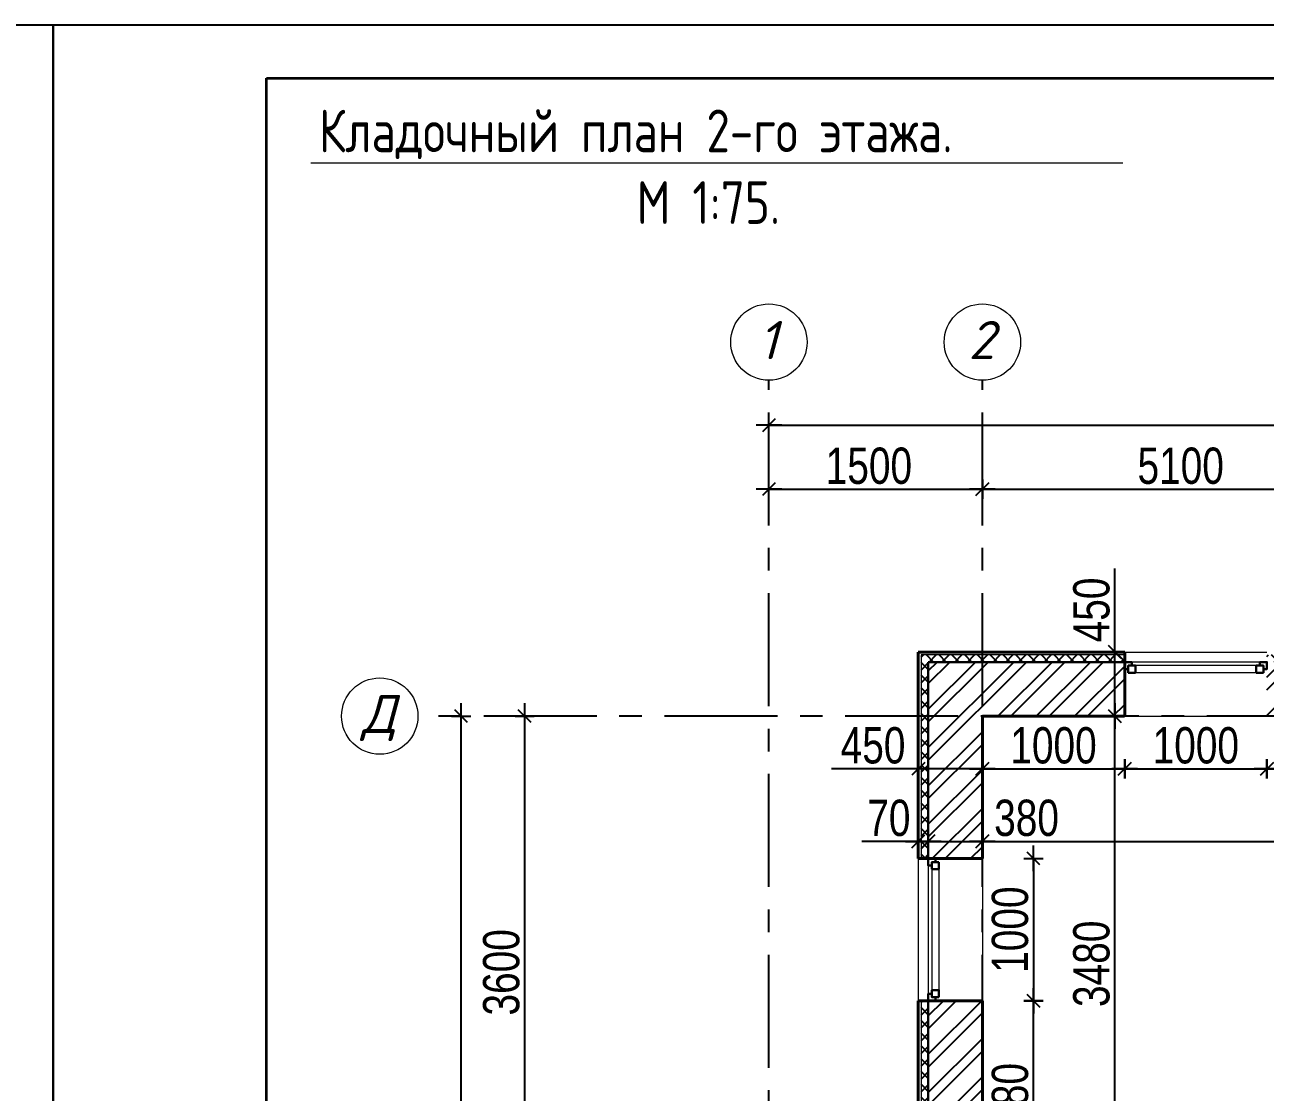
# Model space of a CAD drawing. Extents: x -12289450 to -10763036, y -7834513 to -6150123.
# Drawn here: x -11172718 to -11164001, y -7679759 to -7672261 of the extents above; entities that cross this region are included whole.
import ezdxf

# ---------------------------------------------------------------- set-up
doc = ezdxf.new("R2010")
doc.units = 0
doc.header["$LTSCALE"] = 25
doc.header["$PDMODE"] = 35
doc.linetypes.add('CENTER', pattern=[50.8, 31.75, -6.35, 6.35, -6.35])
doc.layers.get('DefPoints').update_dxf_attribs({"color": 10, "lineweight": 30})
for name, color, linetype in [('005-РАЗМЕРЫ', 252, 'Continuous'), ('008-ШТРИХОВКА', 252, 'Continuous'), ('014-ОСИ', 251, 'CENTER'), ('Annotation - Text', 7, 'Continuous'), ('ArchiCAD', 7, 'Continuous'), ('EEE', 7, 'Continuous'), ('Новое', 51, 'Continuous')]:
    doc.layers.add(name, color=color, linetype=linetype)
doc.layers.add('Окна ArchiCAD_Ном._пера__23', color=7, linetype='Continuous', lineweight=30, true_color=0xff6600)
doc.layers.add('Окна ArchiCAD_Ном._пера__3', color=7, linetype='Continuous', lineweight=15, true_color=0xff6600)
doc.layers.add('СТЕНЫ', color=5, linetype='Continuous', lineweight=40)
doc.styles.add('gismo', font='isocpeui.ttf')
doc.styles.add('GOST 2.304', font='cs_gost2304.shx')
doc.styles.add('TXT0', font='txt', dxfattribs={"width": 0.8})
doc.dimstyles.new('РАЗМЕРЫ', dxfattribs={"dimscale": 30, "dimtxt": 8.5, "dimasz": 0.15, "dimexe": 0, "dimexo": 0, "dimgap": 1.2, "dimtad": 1, "dimdec": 0, "dimzin": 0, "dimdsep": 46, "dimtxsty": 'TXT0', "dimblk1": 'A8MITTA', "dimblk2": 'A8MITTA', "dimsah": 1, "dimcen": 2, "dimse1": 1, "dimse2": 1, "dimadec": 0, "dimazin": 0, "dimtp": 6, "dimtm": 6, "dimtfac": 1, "dimtdec": 0, "dimtofl": 0, "dimtmove": 0, "dimatfit": 3, "dimldrblk": 'A8MITTA', "dimfxl": 0, "dimtolj": 1, "dimtzin": 0, "dimarcsym": 0})

# ---------------------------------------------------------------- blocks, each defined once
blk = doc.blocks.new('A8MITTA', base_point=(3180, 3140))
for p, q in [((3160, 3140), (3200, 3140)), ((3170, 3130), (3190, 3150)), ((3180, 3155), (3180, 3125))]:
    blk.add_line(p, q)
blk = doc.blocks.new('*D286')
at = {"layer": '005-РАЗМЕРЫ', "color": 0, "lineweight": -2, "ltscale": 1.2, "transparency": 16777216}
blk.add_line((-11165984.2, -7675523.6), (-11160893.2, -7675523.6), dxfattribs=at)
at = {"layer": 'DefPoints', "color": 0, "ltscale": 1.2, "transparency": 16777216}
for p in [(-11160888.7, -7675523.6), (-11165988.7, -7675692.8), (-11160888.7, -7675692.8)]:
    blk.add_point(p, dxfattribs=at)
at = {"layer": '005-РАЗМЕРЫ', "color": 0, "lineweight": -2, "ltscale": 1.2, "transparency": 16777216, "xscale": 4.5, "yscale": 4.5, "zscale": 4.5, "rotation": 180}
blk.add_blockref('A8MITTA', (-11165988.7, -7675523.6), dxfattribs=at)
at = {"layer": '005-РАЗМЕРЫ', "color": 0, "lineweight": -2, "ltscale": 1.2, "transparency": 16777216, "xscale": 4.5, "yscale": 4.5, "zscale": 4.5}
blk.add_blockref('A8MITTA', (-11160888.7, -7675523.6), dxfattribs=at)
at = {"layer": '005-РАЗМЕРЫ', "color": 0, "ltscale": 1.2, "transparency": 16777216, "insert": (-11164595, -7675360.1), "char_height": 255, "attachment_point": 5, "style": 'TXT0'}
blk.add_mtext('\\A1;5100', dxfattribs=at)
blk = doc.blocks.new('*D287')
at = {"layer": '005-РАЗМЕРЫ', "color": 0, "lineweight": -2, "ltscale": 1.2, "transparency": 16777216}
blk.add_line((-11167484.2, -7675074.2), (-11153593.2, -7675074.2), dxfattribs=at)
at = {"layer": 'DefPoints', "color": 0, "ltscale": 1.2, "transparency": 16777216}
for p in [(-11153588.7, -7675074.2), (-11167488.7, -7676020.4), (-11153588.7, -7676237.6)]:
    blk.add_point(p, dxfattribs=at)
at = {"layer": '005-РАЗМЕРЫ', "color": 0, "lineweight": -2, "ltscale": 1.2, "transparency": 16777216, "xscale": 4.5, "yscale": 4.5, "zscale": 4.5, "rotation": 180}
blk.add_blockref('A8MITTA', (-11167488.7, -7675074.2), dxfattribs=at)
at = {"layer": '005-РАЗМЕРЫ', "color": 0, "lineweight": -2, "ltscale": 1.2, "transparency": 16777216, "xscale": 4.5, "yscale": 4.5, "zscale": 4.5}
blk.add_blockref('A8MITTA', (-11153588.7, -7675074.2), dxfattribs=at)
at = {"layer": '005-РАЗМЕРЫ', "color": 0, "ltscale": 1.2, "transparency": 16777216, "insert": (-11162708.3, -7674910.7), "char_height": 255, "attachment_point": 5, "style": 'TXT0'}
blk.add_mtext('\\A1;13900', dxfattribs=at)
blk = doc.blocks.new('*D288')
at = {"layer": '005-РАЗМЕРЫ', "color": 0, "lineweight": -2, "ltscale": 1.2, "transparency": 16777216}
blk.add_line((-11167484.2, -7675523.6), (-11165993.2, -7675523.6), dxfattribs=at)
at = {"layer": 'DefPoints', "color": 0, "ltscale": 1.2, "transparency": 16777216}
for p in [(-11165988.7, -7675523.6), (-11167488.7, -7675692.8), (-11165988.7, -7675692.8)]:
    blk.add_point(p, dxfattribs=at)
at = {"layer": '005-РАЗМЕРЫ', "color": 0, "lineweight": -2, "ltscale": 1.2, "transparency": 16777216, "xscale": 4.5, "yscale": 4.5, "zscale": 4.5, "rotation": 180}
blk.add_blockref('A8MITTA', (-11167488.7, -7675523.6), dxfattribs=at)
at = {"layer": '005-РАЗМЕРЫ', "color": 0, "lineweight": -2, "ltscale": 1.2, "transparency": 16777216, "xscale": 4.5, "yscale": 4.5, "zscale": 4.5}
blk.add_blockref('A8MITTA', (-11165988.7, -7675523.6), dxfattribs=at)
at = {"layer": '005-РАЗМЕРЫ', "color": 0, "ltscale": 1.2, "transparency": 16777216, "insert": (-11166786, -7675360.1), "char_height": 255, "attachment_point": 5, "style": 'TXT0'}
blk.add_mtext('\\A1;1500', dxfattribs=at)
blk = doc.blocks.new('*D293')
at = {"layer": '005-РАЗМЕРЫ', "color": 0, "lineweight": -2, "ltscale": 1.2, "transparency": 16777216}
blk.add_line((-11169651.8, -7687612.7), (-11169651.8, -7677121.7), dxfattribs=at)
at = {"layer": 'DefPoints', "color": 0, "ltscale": 1.2, "transparency": 16777216}
for p in [(-11169651.8, -7677117.2), (-11169474.7, -7677117.2), (-11169526.9, -7687617.2)]:
    blk.add_point(p, dxfattribs=at)
at = {"layer": '005-РАЗМЕРЫ', "color": 0, "lineweight": -2, "ltscale": 1.2, "transparency": 16777216, "xscale": 4.5, "yscale": 4.5, "zscale": 4.5}
for p, rotation in [((-11169651.8, -7677117.2), 90), ((-11169651.8, -7687617.2), 270)]:
    blk.add_blockref('A8MITTA', p, dxfattribs=dict(at, rotation=rotation))
at = {"layer": '005-РАЗМЕРЫ', "color": 0, "ltscale": 1.2, "transparency": 16777216, "insert": (-11169815.3, -7682100), "char_height": 255, "attachment_point": 5, "rotation": 90, "style": 'TXT0'}
blk.add_mtext('\\A1;10500', dxfattribs=at)
blk = doc.blocks.new('*D296')
at = {"layer": '005-РАЗМЕРЫ', "color": 0, "lineweight": -2, "ltscale": 1.2, "transparency": 16777216}
blk.add_line((-11169204.8, -7680712.7), (-11169204.8, -7677121.7), dxfattribs=at)
at = {"layer": 'DefPoints', "color": 0, "ltscale": 1.2, "transparency": 16777216}
for p in [(-11169204.8, -7677117.2), (-11169004.7, -7677117.2), (-11169053.8, -7680717.2)]:
    blk.add_point(p, dxfattribs=at)
at = {"layer": '005-РАЗМЕРЫ', "color": 0, "lineweight": -2, "ltscale": 1.2, "transparency": 16777216, "xscale": 4.5, "yscale": 4.5, "zscale": 4.5}
for p, rotation in [((-11169204.8, -7677117.2), 90), ((-11169204.8, -7680717.2), 270)]:
    blk.add_blockref('A8MITTA', p, dxfattribs=dict(at, rotation=rotation))
at = {"layer": '005-РАЗМЕРЫ', "color": 0, "ltscale": 1.2, "transparency": 16777216, "insert": (-11169368.3, -7678917.2), "char_height": 255, "attachment_point": 5, "rotation": 90, "style": 'TXT0'}
blk.add_mtext('\\A1;3600', dxfattribs=at)
blk = doc.blocks.new('*D297')
at = {"layer": '005-РАЗМЕРЫ', "color": 0, "lineweight": -2, "ltscale": 1.2, "transparency": 16777216}
for p, q in [((-11166364.2, -7677997), (-11165993.2, -7677997)), ((-11165988.7, -7677997), (-11165387.2, -7677997))]:
    blk.add_line(p, q, dxfattribs=at)
at = {"layer": 'DefPoints', "color": 0, "ltscale": 1.2, "transparency": 16777216}
for p in [(-11166368.7, -7677949.2), (-11165988.7, -7677949.2), (-11166368.7, -7677997)]:
    blk.add_point(p, dxfattribs=at)
at = {"layer": '005-РАЗМЕРЫ', "color": 0, "lineweight": -2, "ltscale": 1.2, "transparency": 16777216, "xscale": 4.5, "yscale": 4.5, "zscale": 4.5, "rotation": 180}
blk.add_blockref('A8MITTA', (-11166368.7, -7677997), dxfattribs=at)
at = {"layer": '005-РАЗМЕРЫ', "color": 0, "lineweight": -2, "ltscale": 1.2, "transparency": 16777216, "xscale": 4.5, "yscale": 4.5, "zscale": 4.5}
blk.add_blockref('A8MITTA', (-11165988.7, -7677997), dxfattribs=at)
at = {"layer": '005-РАЗМЕРЫ', "color": 0, "ltscale": 1.2, "transparency": 16777216, "insert": (-11165678.2, -7677833.5), "char_height": 255, "attachment_point": 5, "style": 'TXT0'}
blk.add_mtext('\\A1;380', dxfattribs=at)
blk = doc.blocks.new('*D298')
at = {"layer": '005-РАЗМЕРЫ', "color": 0, "lineweight": -2, "ltscale": 1.2, "transparency": 16777216}
blk.add_line((-11165984.2, -7677997), (-11161083.2, -7677997), dxfattribs=at)
at = {"layer": 'DefPoints', "color": 0, "ltscale": 1.2, "transparency": 16777216}
for p in [(-11165988.7, -7677949.2), (-11161078.7, -7677997), (-11161078.7, -7677997)]:
    blk.add_point(p, dxfattribs=at)
at = {"layer": '005-РАЗМЕРЫ', "color": 0, "lineweight": -2, "ltscale": 1.2, "transparency": 16777216, "xscale": 4.5, "yscale": 4.5, "zscale": 4.5, "rotation": 180}
blk.add_blockref('A8MITTA', (-11165988.7, -7677997), dxfattribs=at)
at = {"layer": '005-РАЗМЕРЫ', "color": 0, "lineweight": -2, "ltscale": 1.2, "transparency": 16777216, "xscale": 4.5, "yscale": 4.5, "zscale": 4.5}
blk.add_blockref('A8MITTA', (-11161078.7, -7677997), dxfattribs=at)
at = {"layer": '005-РАЗМЕРЫ', "color": 0, "ltscale": 1.2, "transparency": 16777216, "insert": (-11163533.7, -7677833.5), "char_height": 255, "attachment_point": 5, "style": 'TXT0'}
blk.add_mtext('\\A1;4910', dxfattribs=at)
blk = doc.blocks.new('*D334')
at = {"layer": '005-РАЗМЕРЫ', "color": 0, "lineweight": -2, "ltscale": 1.2, "transparency": 16777216}
blk.add_line((-11165057.8, -7680592.7), (-11165057.8, -7677121.7), dxfattribs=at)
at = {"layer": 'DefPoints', "color": 0, "ltscale": 1.2, "transparency": 16777216}
for p in [(-11165057.8, -7677117.2), (-11165057.8, -7677117.2), (-11164871, -7680597.2)]:
    blk.add_point(p, dxfattribs=at)
at = {"layer": '005-РАЗМЕРЫ', "color": 0, "lineweight": -2, "ltscale": 1.2, "transparency": 16777216, "xscale": 4.5, "yscale": 4.5, "zscale": 4.5}
for p, rotation in [((-11165057.8, -7677117.2), 90), ((-11165057.8, -7680597.2), 270)]:
    blk.add_blockref('A8MITTA', p, dxfattribs=dict(at, rotation=rotation))
at = {"layer": '005-РАЗМЕРЫ', "color": 0, "ltscale": 1.2, "transparency": 16777216, "insert": (-11165221.3, -7678857.2), "char_height": 255, "attachment_point": 5, "rotation": 90, "style": 'TXT0'}
blk.add_mtext('\\A1;3480', dxfattribs=at)
blk = doc.blocks.new('*D302')
at = {"layer": '005-РАЗМЕРЫ', "color": 0, "lineweight": -2, "ltscale": 1.2, "transparency": 16777216}
for p, q in [((-11165057.8, -7676667.2), (-11165057.8, -7676080.7)), ((-11165057.8, -7677112.7), (-11165057.8, -7676671.7))]:
    blk.add_line(p, q, dxfattribs=at)
at = {"layer": 'DefPoints', "color": 0, "ltscale": 1.2, "transparency": 16777216}
for p in [(-11165057.8, -7676667.2), (-11165057.8, -7676667.2), (-11165057.8, -7677117.2)]:
    blk.add_point(p, dxfattribs=at)
at = {"layer": '005-РАЗМЕРЫ', "color": 0, "lineweight": -2, "ltscale": 1.2, "transparency": 16777216, "xscale": 4.5, "yscale": 4.5, "zscale": 4.5}
for p, rotation in [((-11165057.8, -7676667.2), 90), ((-11165057.8, -7677117.2), 270)]:
    blk.add_blockref('A8MITTA', p, dxfattribs=dict(at, rotation=rotation))
at = {"layer": '005-РАЗМЕРЫ', "color": 0, "ltscale": 1.2, "transparency": 16777216, "insert": (-11165221.3, -7676371.7), "char_height": 255, "attachment_point": 5, "rotation": 90, "style": 'TXT0'}
blk.add_mtext('\\A1;450', dxfattribs=at)
blk = doc.blocks.new('*D284')
at = {"layer": '005-РАЗМЕРЫ', "color": 0, "lineweight": -2, "ltscale": 1.2, "transparency": 16777216}
for p, q in [((-11166443.2, -7677997), (-11166834.7, -7677997)), ((-11166364.2, -7677997), (-11166359.7, -7677997))]:
    blk.add_line(p, q, dxfattribs=at)
at = {"layer": 'DefPoints', "color": 0, "ltscale": 1.2, "transparency": 16777216}
for p in [(-11166438.7, -7677949.2), (-11166368.7, -7677949.2), (-11166368.7, -7677997)]:
    blk.add_point(p, dxfattribs=at)
at = {"layer": '005-РАЗМЕРЫ', "color": 0, "lineweight": -2, "ltscale": 1.2, "transparency": 16777216, "xscale": 4.5, "yscale": 4.5, "zscale": 4.5}
blk.add_blockref('A8MITTA', (-11166438.7, -7677997), dxfattribs=at)
at = {"layer": '005-РАЗМЕРЫ', "color": 0, "lineweight": -2, "ltscale": 1.2, "transparency": 16777216, "xscale": 4.5, "yscale": 4.5, "zscale": 4.5, "rotation": 180}
blk.add_blockref('A8MITTA', (-11166368.7, -7677997), dxfattribs=at)
at = {"layer": '005-РАЗМЕРЫ', "color": 0, "ltscale": 1.2, "transparency": 16777216, "insert": (-11166645.7, -7677833.5), "char_height": 255, "attachment_point": 5, "style": 'TXT0'}
blk.add_mtext('\\A1;70', dxfattribs=at)
blk = doc.blocks.new('*D391')
at = {"layer": '005-РАЗМЕРЫ', "color": 0, "lineweight": -2, "ltscale": 1.2, "transparency": 16777216}
for p, q in [((-11166438.7, -7677487.6), (-11167047.9, -7677487.6)), ((-11165993.2, -7677487.6), (-11166434.2, -7677487.6))]:
    blk.add_line(p, q, dxfattribs=at)
at = {"layer": 'DefPoints', "color": 0, "ltscale": 1.2, "transparency": 16777216}
for p in [(-11166438.7, -7677484.4), (-11165988.7, -7677484.4), (-11165988.7, -7677487.6)]:
    blk.add_point(p, dxfattribs=at)
at = {"layer": '005-РАЗМЕРЫ', "color": 0, "lineweight": -2, "ltscale": 1.2, "transparency": 16777216, "xscale": 4.5, "yscale": 4.5, "zscale": 4.5, "rotation": 180}
blk.add_blockref('A8MITTA', (-11166438.7, -7677487.6), dxfattribs=at)
at = {"layer": '005-РАЗМЕРЫ', "color": 0, "lineweight": -2, "ltscale": 1.2, "transparency": 16777216, "xscale": 4.5, "yscale": 4.5, "zscale": 4.5}
blk.add_blockref('A8MITTA', (-11165988.7, -7677487.6), dxfattribs=at)
at = {"layer": '005-РАЗМЕРЫ', "color": 0, "ltscale": 1.2, "transparency": 16777216, "insert": (-11166756.9, -7677324.1), "char_height": 255, "attachment_point": 5, "style": 'TXT0'}
blk.add_mtext('\\A1;450', dxfattribs=at)
blk = doc.blocks.new('*D393')
at = {"layer": '005-РАЗМЕРЫ', "color": 0, "lineweight": -2, "ltscale": 1.2, "transparency": 16777216}
blk.add_line((-11165629.8, -7680592.7), (-11165629.8, -7679121.7), dxfattribs=at)
at = {"layer": 'DefPoints', "color": 0, "ltscale": 1.2, "transparency": 16777216}
for p in [(-11165988.7, -7679117.2), (-11165629.8, -7679117.2), (-11165988.7, -7680597.2)]:
    blk.add_point(p, dxfattribs=at)
at = {"layer": '005-РАЗМЕРЫ', "color": 0, "lineweight": -2, "ltscale": 1.2, "transparency": 16777216, "xscale": 4.5, "yscale": 4.5, "zscale": 4.5}
for p, rotation in [((-11165629.8, -7679117.2), 90), ((-11165629.8, -7680597.2), 270)]:
    blk.add_blockref('A8MITTA', p, dxfattribs=dict(at, rotation=rotation))
at = {"layer": '005-РАЗМЕРЫ', "color": 0, "ltscale": 1.2, "transparency": 16777216, "insert": (-11165793.3, -7679857.2), "char_height": 255, "attachment_point": 5, "rotation": 90, "style": 'TXT0'}
blk.add_mtext('\\A1;1480', dxfattribs=at)
blk = doc.blocks.new('*D394')
at = {"layer": '005-РАЗМЕРЫ', "color": 0, "lineweight": -2, "ltscale": 1.2, "transparency": 16777216}
blk.add_line((-11165629.8, -7678121.7), (-11165629.8, -7679112.7), dxfattribs=at)
at = {"layer": 'DefPoints', "color": 0, "ltscale": 1.2, "transparency": 16777216}
for p in [(-11165988.7, -7678117.2), (-11165988.7, -7679117.2), (-11165629.8, -7679117.2)]:
    blk.add_point(p, dxfattribs=at)
at = {"layer": '005-РАЗМЕРЫ', "color": 0, "lineweight": -2, "ltscale": 1.2, "transparency": 16777216, "xscale": 4.5, "yscale": 4.5, "zscale": 4.5}
for p, rotation in [((-11165629.8, -7678117.2), 90), ((-11165629.8, -7679117.2), 270)]:
    blk.add_blockref('A8MITTA', p, dxfattribs=dict(at, rotation=rotation))
at = {"layer": '005-РАЗМЕРЫ', "color": 0, "ltscale": 1.2, "transparency": 16777216, "insert": (-11165793.3, -7678617.2), "char_height": 255, "attachment_point": 5, "rotation": 90, "style": 'TXT0'}
blk.add_mtext('\\A1;1000', dxfattribs=at)
blk = doc.blocks.new('*D395')
at = {"layer": '005-РАЗМЕРЫ', "color": 0, "lineweight": -2, "ltscale": 1.2, "transparency": 16777216}
blk.add_line((-11165984.2, -7677487.6), (-11164993.2, -7677487.6), dxfattribs=at)
at = {"layer": 'DefPoints', "color": 0, "ltscale": 1.2, "transparency": 16777216}
for p in [(-11165988.7, -7677166.8), (-11164988.7, -7677166.8), (-11164988.7, -7677487.6)]:
    blk.add_point(p, dxfattribs=at)
at = {"layer": '005-РАЗМЕРЫ', "color": 0, "lineweight": -2, "ltscale": 1.2, "transparency": 16777216, "xscale": 4.5, "yscale": 4.5, "zscale": 4.5, "rotation": 180}
blk.add_blockref('A8MITTA', (-11165988.7, -7677487.6), dxfattribs=at)
at = {"layer": '005-РАЗМЕРЫ', "color": 0, "lineweight": -2, "ltscale": 1.2, "transparency": 16777216, "xscale": 4.5, "yscale": 4.5, "zscale": 4.5}
blk.add_blockref('A8MITTA', (-11164988.7, -7677487.6), dxfattribs=at)
at = {"layer": '005-РАЗМЕРЫ', "color": 0, "ltscale": 1.2, "transparency": 16777216, "insert": (-11165488.7, -7677324.1), "char_height": 255, "attachment_point": 5, "style": 'TXT0'}
blk.add_mtext('\\A1;1000', dxfattribs=at)
blk = doc.blocks.new('*D396')
at = {"layer": '005-РАЗМЕРЫ', "color": 0, "lineweight": -2, "ltscale": 1.2, "transparency": 16777216}
blk.add_line((-11164984.2, -7677487.6), (-11163993.2, -7677487.6), dxfattribs=at)
at = {"layer": 'DefPoints', "color": 0, "ltscale": 1.2, "transparency": 16777216}
for p in [(-11164988.7, -7677166.8), (-11163988.7, -7677166.8), (-11163988.7, -7677487.6)]:
    blk.add_point(p, dxfattribs=at)
at = {"layer": '005-РАЗМЕРЫ', "color": 0, "lineweight": -2, "ltscale": 1.2, "transparency": 16777216, "xscale": 4.5, "yscale": 4.5, "zscale": 4.5, "rotation": 180}
blk.add_blockref('A8MITTA', (-11164988.7, -7677487.6), dxfattribs=at)
at = {"layer": '005-РАЗМЕРЫ', "color": 0, "lineweight": -2, "ltscale": 1.2, "transparency": 16777216, "xscale": 4.5, "yscale": 4.5, "zscale": 4.5}
blk.add_blockref('A8MITTA', (-11163988.7, -7677487.6), dxfattribs=at)
at = {"layer": '005-РАЗМЕРЫ', "color": 0, "ltscale": 1.2, "transparency": 16777216, "insert": (-11164488.7, -7677324.1), "char_height": 255, "attachment_point": 5, "style": 'TXT0'}
blk.add_mtext('\\A1;1000', dxfattribs=at)
blk = doc.blocks.new('*D397')
at = {"layer": '005-РАЗМЕРЫ', "color": 0, "lineweight": -2, "ltscale": 1.2, "transparency": 16777216}
blk.add_line((-11163984.2, -7677487.6), (-11161083.2, -7677487.6), dxfattribs=at)
at = {"layer": 'DefPoints', "color": 0, "ltscale": 1.2, "transparency": 16777216}
for p in [(-11163988.7, -7677166.8), (-11161078.7, -7677286.4), (-11161078.7, -7677487.6)]:
    blk.add_point(p, dxfattribs=at)
at = {"layer": '005-РАЗМЕРЫ', "color": 0, "lineweight": -2, "ltscale": 1.2, "transparency": 16777216, "xscale": 4.5, "yscale": 4.5, "zscale": 4.5, "rotation": 180}
blk.add_blockref('A8MITTA', (-11163988.7, -7677487.6), dxfattribs=at)
at = {"layer": '005-РАЗМЕРЫ', "color": 0, "lineweight": -2, "ltscale": 1.2, "transparency": 16777216, "xscale": 4.5, "yscale": 4.5, "zscale": 4.5}
blk.add_blockref('A8MITTA', (-11161078.7, -7677487.6), dxfattribs=at)
at = {"layer": '005-РАЗМЕРЫ', "color": 0, "ltscale": 1.2, "transparency": 16777216, "insert": (-11162533.7, -7677324.1), "char_height": 255, "attachment_point": 5, "style": 'TXT0'}
blk.add_mtext('\\A1;2910', dxfattribs=at)

msp = doc.modelspace()

# ---------------------------------------------------------------- hatches: boundary and pattern name
at = {"layer": '008-ШТРИХОВКА', "ltscale": 3}
h = msp.add_hatch(dxfattribs=at)
h.set_pattern_fill('ANSI37', color=256, scale=20, style=0)
h.set_pattern_definition([(45, (-11167918.724, -7681167.22), (-44.90128, 44.90128), []), (135, (-11167918.724, -7681167.22), (-44.90128, -44.90128), [])])
h.paths.add_polyline_path([(-11154758.7, -7676687.2), (-11157648.7, -7676687.2), (-11157648.7, -7676737.2), (-11154808.7, -7676737.2), (-11154808.7, -7679467.2), (-11154758.7, -7679467.2)])
h.paths.add_polyline_path([(-11163988.7, -7676687.2), (-11163988.7, -7676737.2), (-11158548.7, -7676737.2), (-11158548.7, -7676687.2)])
h.paths.add_polyline_path([(-11164988.7, -7676737.2), (-11164988.7, -7676687.2), (-11166418.7, -7676687.2), (-11166418.7, -7678117.2), (-11166368.7, -7678117.2), (-11166368.7, -7676737.2)])
h.paths.add_polyline_path([(-11166418.7, -7680287.2), (-11167918.7, -7680287.2), (-11167918.7, -7681267.2), (-11167868.7, -7681267.2), (-11167868.7, -7680337.2), (-11166368.7, -7680337.2), (-11166368.7, -7679117.2), (-11166418.7, -7679117.2)])
h = msp.add_hatch(dxfattribs=at)
h.set_pattern_fill('ANSI32', color=256, scale=20)
h.set_pattern_definition([(45, (-11167868.72, -7687997.22), (-134.7038, 134.7038), []), (45, (-11167778.92, -7687997.22), (-134.7038, 134.7038), [])])
h.paths.add_polyline_path([(-11165988.7, -7679117.2), (-11166368.7, -7679117.2), (-11166368.7, -7680337.2), (-11167868.7, -7680337.2), (-11167868.7, -7681267.2), (-11167818.7, -7681267.2), (-11167488.7, -7681267.2), (-11167488.7, -7681117.2), (-11167488.7, -7680717.2), (-11165988.7, -7680717.2)])
h.paths.add_polyline_path([(-11165988.7, -7677117.2), (-11164988.7, -7677117.2), (-11164988.7, -7676737.2), (-11166368.7, -7676737.2), (-11166368.7, -7678117.2), (-11166318.7, -7678117.2), (-11165988.7, -7678117.2)])
h.paths.add_polyline_path([(-11158598.7, -7676737.2), (-11163988.7, -7676737.2), (-11163988.7, -7676787.2), (-11163988.7, -7677117.2), (-11161078.7, -7677117.2), (-11161078.7, -7677937.2), (-11160698.7, -7677937.2), (-11160698.7, -7677117.2), (-11158598.7, -7677117.2)])
h.paths.add_polyline_path([(-11160698.7, -7678977.2), (-11161078.7, -7678977.2), (-11161078.7, -7679557.2), (-11161078.7, -7680717.2), (-11160698.7, -7680717.2)])
h.paths.add_polyline_path([(-11154808.7, -7676737.2), (-11157598.7, -7676737.2), (-11157598.7, -7677117.2), (-11157588.7, -7677117.2), (-11155988.7, -7677117.2), (-11155503.8, -7677117.2), (-11155188.7, -7677117.2), (-11155188.7, -7679467.2), (-11154808.7, -7679467.2)])
h.paths.add_polyline_path([(-11154808.7, -7680467.2), (-11155188.5, -7680467.2), (-11155188.7, -7682817.2), (-11161078.7, -7682817.2), (-11161078.7, -7683347.2), (-11160698.7, -7683347.2), (-11160698.7, -7683197.2), (-11159698.7, -7683197.2), (-11156688.7, -7683197.2), (-11156688.7, -7687617.2), (-11158193.7, -7687617.2), (-11158193.7, -7687997.2), (-11156308.7, -7687997.2), (-11156308.7, -7686797.2), (-11156308.7, -7683197.2), (-11154808.7, -7683197.2)])
h.paths.add_polyline_path([(-11160698.7, -7684247.2), (-11161078.7, -7684247.2), (-11161078.7, -7687617.2), (-11160698.7, -7687617.2)], flags=17)
h.paths.add_polyline_path([(-11165988.7, -7682817.2), (-11167488.7, -7682817.2), (-11167488.7, -7682267.2), (-11167868.7, -7682267.2), (-11167868.7, -7683197.2), (-11166368.7, -7683197.2), (-11166368.7, -7687997.2), (-11165288.7, -7687997.2), (-11165288.7, -7687947.2), (-11165288.7, -7687617.2), (-11165988.7, -7687617.2), (-11165988.7, -7686772.6), (-11166070.7, -7686772.6), (-11166070.7, -7686614.6), (-11165988.7, -7686614.6), (-11165988.7, -7686105.2)])
h.paths.add_polyline_path([(-11159193.7, -7687617.2), (-11161778.7, -7687617.2), (-11164288.7, -7687617.2), (-11164288.7, -7687997.2), (-11162778.7, -7687997.2), (-11159193.7, -7687997.2)])

# ---------------------------------------------------------------- linework, layer by layer
at = {"layer": '014-ОСИ'}
for points in [[(-11167488.7, -7688477.2), (-11167488.7, -7674758.6)], [(-11165988.7, -7688477.2), (-11165988.7, -7674758.6)], [(-11161078.7, -7677117.2), (-11169954.9, -7677117.2)]]:
    msp.add_lwpolyline(points, dxfattribs=at)
at = {"layer": 'Annotation - Text', "color": 0, "lineweight": 20}
for centre in [(-11167488.7, -7674490.2), (-11165988.7, -7674490.2), (-11170223.2, -7677117.2)]:
    msp.add_circle(centre, 268.3, dxfattribs=at)
at = {"layer": 'ArchiCAD', "color": 7, "linetype": 'Continuous', "lineweight": 35}
msp.add_lwpolyline([(-11171018.9, -7672636.3), (-11141394, -7672636.3), (-11141394, -7694161.2), (-11171018.9, -7694161.2)], close=True, dxfattribs=at)
msp.add_lwpolyline([(-11171018.9, -7672636.3), (-11141394, -7672636.3), (-11141394, -7694161.2), (-11171018.9, -7694161.2)], close=True, dxfattribs=at)
at = {"layer": 'EEE', "lineweight": 15}
msp.add_line((-11170707.6, -7673231.7), (-11165001.6, -7673231.7), dxfattribs=at)
at = {"layer": 'Новое', "color": 7, "linetype": 'Continuous'}
for points in [[(-11204018.7, -7672261.3), (-11172518.9, -7672261.3), (-11172518.9, -7694536.2), (-11204018.7, -7694536.2)], [(-11204018.7, -7672261.3), (-11172518.9, -7672261.3), (-11172518.9, -7694536.2), (-11204018.7, -7694536.2)], [(-11172518.9, -7672261.3), (-11141019, -7672261.3), (-11141019, -7694536.2), (-11172518.9, -7694536.2)], [(-11172518.9, -7672261.3), (-11141019, -7672261.3), (-11141019, -7694536.2), (-11172518.9, -7694536.2)]]:
    msp.add_lwpolyline(points, close=True, dxfattribs=at)
at = {"layer": 'Окна ArchiCAD_Ном._пера__23', "linetype": 'Continuous'}
for points in [[(-11164963.7, -7676787.2), (-11164988.7, -7676787.2), (-11164988.7, -7676737.2), (-11164938.7, -7676737.2), (-11164938.7, -7676762.2), (-11164963.7, -7676762.2), (-11164963.7, -7676787.2)], [(-11164013.7, -7676787.2), (-11163988.7, -7676787.2), (-11163988.7, -7676737.2), (-11164038.7, -7676737.2), (-11164038.7, -7676762.2), (-11164013.7, -7676762.2), (-11164013.7, -7676787.2)], [(-11166318.7, -7678142.2), (-11166318.7, -7678117.2), (-11166368.7, -7678117.2), (-11166368.7, -7678167.2), (-11166343.7, -7678167.2), (-11166343.7, -7678142.2), (-11166318.7, -7678142.2)], [(-11166318.7, -7679092.2), (-11166318.7, -7679117.2), (-11166368.7, -7679117.2), (-11166368.7, -7679067.2), (-11166343.7, -7679067.2), (-11166343.7, -7679092.2), (-11166318.7, -7679092.2)]]:
    msp.add_lwpolyline(points, dxfattribs=at)
for points in [[(-11164963.7, -7676812.2), (-11164913.7, -7676812.2), (-11164913.7, -7676762.2), (-11164963.7, -7676762.2)], [(-11164013.7, -7676812.2), (-11164063.7, -7676812.2), (-11164063.7, -7676762.2), (-11164013.7, -7676762.2)], [(-11166293.7, -7678142.2), (-11166293.7, -7678192.2), (-11166343.7, -7678192.2), (-11166343.7, -7678142.2)], [(-11166293.7, -7679092.2), (-11166293.7, -7679042.2), (-11166343.7, -7679042.2), (-11166343.7, -7679092.2)]]:
    msp.add_lwpolyline(points, close=True, dxfattribs=at)
at = {"layer": 'Окна ArchiCAD_Ном._пера__3', "linetype": 'Continuous'}
for p, q in [((-11164038.7, -7676737.2), (-11164938.7, -7676737.2)), ((-11164063.7, -7676762.2), (-11164913.7, -7676762.2)), ((-11164063.7, -7676812.2), (-11164913.7, -7676812.2)), ((-11166368.7, -7678167.2), (-11166368.7, -7679067.2)), ((-11166343.7, -7678192.2), (-11166343.7, -7679067.2)), ((-11166293.7, -7678192.2), (-11166293.7, -7679042.2))]:
    msp.add_line(p, q, dxfattribs=at)
at = {"layer": 'СТЕНЫ', "ltscale": 3}
for p, q in [((-11166438.7, -7676667.2), (-11166438.7, -7678117.2)), ((-11164988.7, -7676667.2), (-11166438.7, -7676667.2)), ((-11164988.7, -7677117.2), (-11164988.7, -7676667.2)), ((-11165988.7, -7677117.2), (-11164990.3, -7677117.2))]:
    msp.add_line(p, q, dxfattribs=at)
at = {"layer": 'СТЕНЫ', "lineweight": 9, "ltscale": 3}
for p, q in [((-11166418.7, -7676687.2), (-11166418.7, -7678117.2)), ((-11164988.7, -7676687.2), (-11166418.7, -7676687.2))]:
    msp.add_line(p, q, dxfattribs=at)
at = {"layer": 'СТЕНЫ', "lineweight": 30, "ltscale": 3}
msp.add_line((-11166368.7, -7676737.2), (-11164988.7, -7676737.2), dxfattribs=at)
for points in [[(-11166368.7, -7676737.2), (-11166368.7, -7678117.2)], [(-11166368.7, -7679117.2), (-11166368.7, -7680337.2)]]:
    msp.add_lwpolyline(points, dxfattribs=at)
at = {"layer": 'СТЕНЫ', "lineweight": 9, "ltscale": 3}
for points in [[(-11164990.3, -7676667.2), (-11163988.7, -7676667.2)], [(-11164990.3, -7677117.2), (-11163988.7, -7677117.2)], [(-11165988.7, -7678117.2), (-11165988.7, -7677917.2)], [(-11166438.7, -7678117.2), (-11166438.7, -7679117.2)], [(-11165988.7, -7678117.2), (-11165988.7, -7679117.2)], [(-11166418.7, -7679117.2), (-11166418.7, -7680287.2), (-11167918.7, -7680287.2), (-11167918.7, -7681117.2)], [(-11166418.7, -7679117.2), (-11166418.7, -7680287.2), (-11167918.7, -7680287.2), (-11167918.7, -7681267.2)]]:
    msp.add_lwpolyline(points, dxfattribs=at)
at = {"layer": 'СТЕНЫ', "ltscale": 3}
for points in [[(-11165988.7, -7678117.2), (-11165988.7, -7677117.2)], [(-11166438.7, -7678117.2), (-11165988.7, -7678117.2)], [(-11166438.7, -7679117.2), (-11166438.7, -7680267.2), (-11167938.7, -7680267.2), (-11167938.7, -7681117.2)], [(-11166438.7, -7679117.2), (-11166438.7, -7680267.2), (-11167938.7, -7680267.2), (-11167938.7, -7681267.2)], [(-11166438.7, -7679117.2), (-11165988.7, -7679117.2)], [(-11165988.7, -7679117.2), (-11165988.7, -7680717.2)]]:
    msp.add_lwpolyline(points, dxfattribs=at)

# ---------------------------------------------------------------- texts
at = {"layer": 'Annotation - Text', "color": 0, "lineweight": 25, "style": 'GOST 2.304'}
for s, p in [('Кладочный план 2-го этажа.', (-11170650.8, -7673156.3)), ('М 1:75.', (-11168418, -7673659.6))]:
    msp.add_text(s, height=300, dxfattribs=at).set_placement(p)
at = {"layer": 'Annotation - Text', "color": 0, "lineweight": 25, "char_height": 268.3, "attachment_point": 2, "style": 'gismo'}
for s, insert in [('1', (-11167494.7, -7674341.4)), ('2', (-11165994.7, -7674341.4)), ('Д', (-11170229.2, -7676968.4))]:
    msp.add_mtext(s, dxfattribs=dict(at, insert=insert))

# ---------------------------------------------------------------- dimensions: what is measured, and where the dimension line sits
at = {"layer": '005-РАЗМЕРЫ', "ltscale": 1.2}
for base, p1, p2, picture, middle in [((-11153588.7, -7675074.2), (-11167488.7, -7676020.4), (-11153588.7, -7676237.6), '*D287', (-11162708.3, -7675074.2)), ((-11165988.7, -7675523.6), (-11167488.7, -7675692.8), (-11165988.7, -7675692.8), '*D288', (-11166786, -7675523.6)), ((-11160888.7, -7675523.6), (-11165988.7, -7675692.8), (-11160888.7, -7675692.8), '*D286', (-11164595, -7675523.6)), ((-11165988.7, -7677487.6), (-11166438.7, -7677484.4), (-11165988.7, -7677484.4), '*D391', (-11166756.9, -7677487.6)), ((-11164988.7, -7677487.6), (-11165988.7, -7677166.8), (-11164988.7, -7677166.8), '*D395', (-11165488.7, -7677487.6)), ((-11166368.7, -7677997), (-11165988.7, -7677949.2), (-11166368.7, -7677949.2), '*D297', (-11165678.2, -7677997))]:
    dim = msp.add_linear_dim(base=base, p1=p1, p2=p2, dimstyle='РАЗМЕРЫ', dxfattribs=at)
    dim.commit()
    dim.dimension.update_dxf_attribs({"geometry": picture, "text_midpoint": middle, "dimtype": 160})
for base, p1, p2, picture, middle in [((-11165057.8, -7676667.2), (-11165057.8, -7677117.2), (-11165057.8, -7676667.2), '*D302', (-11165221.3, -7676371.7)), ((-11169204.8, -7677117.2), (-11169053.8, -7680717.2), (-11169004.7, -7677117.2), '*D296', (-11169368.3, -7678917.2)), ((-11165057.8, -7677117.2), (-11164871, -7680597.2), (-11165057.8, -7677117.2), '*D334', (-11165221.3, -7678857.2))]:
    dim = msp.add_linear_dim(base=base, p1=p1, p2=p2, angle=90, dimstyle='РАЗМЕРЫ', dxfattribs=at)
    dim.commit()
    dim.dimension.update_dxf_attribs({"geometry": picture, "text_midpoint": middle})
for base, p1, p2, angle, picture, middle in [((-11169651.8, -7677117.2), (-11169526.9, -7687617.2), (-11169474.7, -7677117.2), 90, '*D293', (-11169651.8, -7682100)), ((-11166368.7, -7677997), (-11166438.7, -7677949.2), (-11166368.7, -7677949.2), 180, '*D284', (-11166645.7, -7677997)), ((-11165629.8, -7679117.2), (-11165988.7, -7678117.2), (-11165988.7, -7679117.2), 90, '*D394', (-11165629.8, -7678617.2)), ((-11165629.8, -7679117.2), (-11165988.7, -7680597.2), (-11165988.7, -7679117.2), 90, '*D393', (-11165629.8, -7679857.2))]:
    dim = msp.add_linear_dim(base=base, p1=p1, p2=p2, angle=angle, dimstyle='РАЗМЕРЫ', dxfattribs=at)
    dim.commit()
    dim.dimension.update_dxf_attribs({"geometry": picture, "text_midpoint": middle, "dimtype": 160})
for base, p1, p2, picture, middle in [((-11163988.7, -7677487.6), (-11164988.7, -7677166.8), (-11163988.7, -7677166.8), '*D396', (-11164488.7, -7677324.1)), ((-11161078.7, -7677487.6), (-11163988.7, -7677166.8), (-11161078.7, -7677286.4), '*D397', (-11162533.7, -7677324.1)), ((-11161078.7, -7677997), (-11165988.7, -7677949.2), (-11161078.7, -7677997), '*D298', (-11163533.7, -7677833.5))]:
    dim = msp.add_linear_dim(base=base, p1=p1, p2=p2, dimstyle='РАЗМЕРЫ', dxfattribs=at)
    dim.commit()
    dim.dimension.update_dxf_attribs({"geometry": picture, "text_midpoint": middle})

doc.saveas('drawing.dxf')
